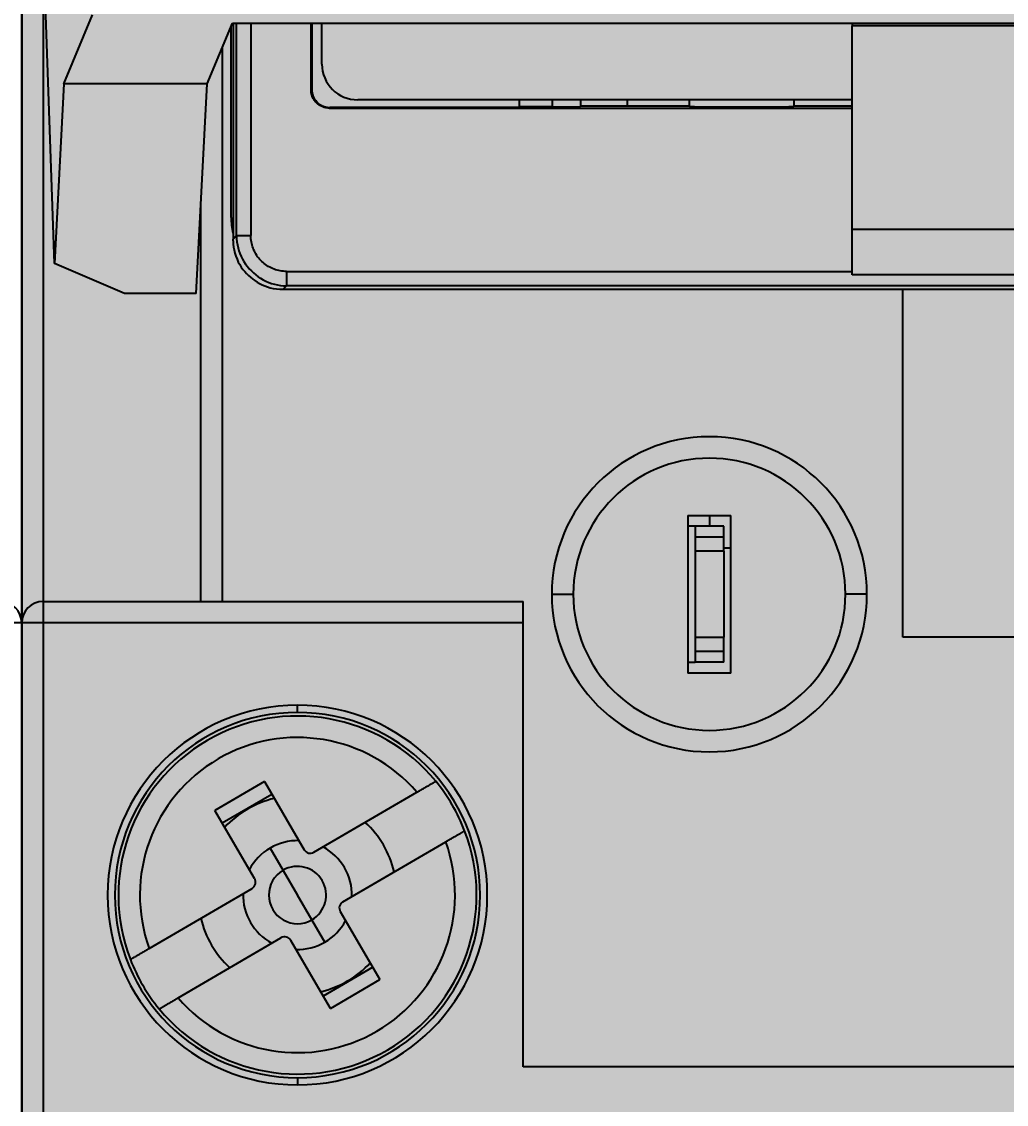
# Model space of a CAD drawing. Extents: x -20 to 1437, y -5898 to 436.
# Drawn here: x 941.94 to 955.69, y 50.24 to 65.35 of the extents above; entities that cross this region are included whole.
import ezdxf

# ---------------------------------------------------------------- set-up
doc = ezdxf.new("R2010")
doc.units = 0
doc.layers.add('MAIN-1', color=7, linetype='Continuous')
doc.layers.add('SYMS', color=7, linetype='Continuous')
doc.dimstyles.new('ISO-25', dxfattribs={"dimtxt": 2.5, "dimasz": 2.5, "dimexe": 1.25, "dimexo": 0.625, "dimtad": 1, "dimtxsty": 'Standard', "dimcen": 2.5, "dimadec": 0, "dimazin": 0, "dimtfac": 1, "dimtmove": 0, "dimatfit": 3, "dimfxl": 1, "dimarcsym": 0})

# ---------------------------------------------------------------- blocks, each defined once
blk = doc.blocks.new('*D43')
at = {"layer": 'Defpoints', "color": 0, "transparency": 16777216}
for p in [(1014.705, 432.767), (752.055, 274.435), (1014.705, -31.651)]:
    blk.add_point(p, dxfattribs=at)
at = {"layer": 'SYMS', "color": 0, "lineweight": -2, "transparency": 16777216}
for p, q in [((752.055, 275.06), (752.055, 434.017)), ((1014.705, -31.026), (1014.705, 434.017)), ((754.555, 432.767), (1012.205, 432.767))]:
    blk.add_line(p, q, dxfattribs=at)
at = {"layer": 'SYMS', "color": 0, "transparency": 16777216}
for points in [[(754.555, 433.183), (754.555, 432.35), (752.055, 432.767)], [(1012.205, 433.183), (1012.205, 432.35), (1014.705, 432.767)]]:
    blk.add_solid(points, dxfattribs=at)
at = {"layer": 'SYMS', "color": 0, "transparency": 16777216, "insert": (883.38, 434.85), "char_height": 2.5, "attachment_point": 5}
blk.add_mtext('262,65', dxfattribs=at)

msp = doc.modelspace()

# ---------------------------------------------------------------- hatches: boundary and pattern name
at = {"layer": 'SYMS', "true_color": 0x636466}
h = msp.add_hatch(color=251, dxfattribs=at)
h.dxf.hatch_style = 1
h.paths.add_polyline_path([(941.944, 38.159), (968.844, 38.159), (968.844, 117.159), (941.944, 117.159)])

# ---------------------------------------------------------------- linework, layer by layer
at = {"layer": 'MAIN-1'}
for p, q in [((941.944, 74.559), (941.944, 56.959)), ((941.944, 56.959), (941.944, 74.559)), ((942.244, 66.259), (942.244, 57.259)), ((942.401, 61.976), (942.263, 65.954)), ((942.532, 64.484), (942.933, 65.45)), ((944.533, 64.484), (944.885, 65.332)), ((944.885, 65.332), (965.794, 65.332)), ((944.894, 65.332), (944.894, 62.317)), ((944.943, 62.366), (944.943, 65.332)), ((945.143, 65.332), (945.143, 62.366)), ((945.985, 64.398), (945.985, 65.332)), ((945.994, 65.332), (945.994, 64.406)), ((946.135, 64.762), (946.135, 65.332)), ((953.539, 65.332), (953.539, 65.296)), ((944.869, 62.619), (944.869, 65.294)), ((953.539, 62.455), (953.539, 65.296)), ((957.139, 65.296), (953.539, 65.296)), ((944.744, 64.993), (944.744, 57.259)), ((942.532, 64.484), (942.401, 61.976)), ((944.533, 64.484), (942.532, 64.484)), ((944.379, 61.556), (944.533, 64.484)), ((945.994, 64.406), (945.985, 64.398)), ((945.985, 64.386), (945.985, 64.398)), ((945.994, 64.406), (945.994, 64.395)), ((945.986, 64.374), (945.985, 64.386)), ((945.987, 64.363), (945.986, 64.374)), ((945.989, 64.352), (945.987, 64.363)), ((945.991, 64.341), (945.989, 64.352)), ((945.994, 64.331), (945.991, 64.341)), ((945.994, 64.395), (945.995, 64.383)), ((945.997, 64.32), (945.994, 64.331)), ((945.995, 64.383), (945.996, 64.372)), ((945.996, 64.372), (945.998, 64.361)), ((946.001, 64.31), (945.997, 64.32)), ((945.998, 64.361), (946, 64.35)), ((946, 64.35), (946.003, 64.339)), ((946.005, 64.299), (946.001, 64.31)), ((946.003, 64.339), (946.006, 64.329)), ((946.01, 64.289), (946.005, 64.299)), ((946.006, 64.329), (946.01, 64.318)), ((946.01, 64.318), (946.014, 64.308)), ((946.015, 64.279), (946.01, 64.289)), ((946.014, 64.308), (946.018, 64.298)), ((946.02, 64.27), (946.015, 64.279)), ((946.018, 64.298), (946.023, 64.288)), ((946.026, 64.26), (946.02, 64.27)), ((946.023, 64.288), (946.029, 64.278)), ((946.033, 64.251), (946.026, 64.26)), ((946.029, 64.278), (946.035, 64.269)), ((946.039, 64.242), (946.033, 64.251)), ((946.035, 64.269), (946.041, 64.26)), ((946.041, 64.26), (946.048, 64.251)), ((946.048, 64.251), (946.055, 64.242)), ((953.539, 64.262), (946.635, 64.262)), ((948.887, 64.262), (948.887, 64.156)), ((948.894, 64.163), (948.894, 64.262)), ((949.354, 64.163), (949.354, 64.262)), ((949.747, 64.262), (949.747, 64.167)), ((950.394, 64.262), (950.394, 64.174)), ((951.265, 64.167), (951.265, 64.262)), ((952.722, 64.262), (952.722, 64.167)), ((946.047, 64.233), (946.039, 64.242)), ((946.054, 64.225), (946.047, 64.233)), ((946.062, 64.217), (946.054, 64.225)), ((946.055, 64.242), (946.063, 64.234)), ((946.071, 64.209), (946.062, 64.217)), ((946.063, 64.234), (946.071, 64.226)), ((946.071, 64.226), (946.079, 64.218)), ((946.079, 64.202), (946.071, 64.209)), ((946.079, 64.218), (946.088, 64.211)), ((946.088, 64.195), (946.079, 64.202)), ((946.088, 64.211), (946.097, 64.204)), ((946.097, 64.189), (946.088, 64.195)), ((946.097, 64.204), (946.106, 64.198)), ((946.107, 64.183), (946.097, 64.189)), ((946.106, 64.198), (946.116, 64.192)), ((946.117, 64.177), (946.107, 64.183)), ((946.116, 64.192), (946.125, 64.186)), ((946.127, 64.172), (946.117, 64.177)), ((946.125, 64.186), (946.135, 64.181)), ((946.137, 64.168), (946.127, 64.172)), ((946.135, 64.181), (946.145, 64.176)), ((946.147, 64.163), (946.137, 64.168)), ((946.145, 64.176), (946.156, 64.172)), ((946.157, 64.16), (946.147, 64.163)), ((946.156, 64.172), (946.166, 64.169)), ((946.168, 64.157), (946.157, 64.16)), ((946.166, 64.169), (946.177, 64.165)), ((946.179, 64.154), (946.168, 64.157)), ((946.177, 64.165), (946.187, 64.163)), ((946.19, 64.152), (946.179, 64.154)), ((946.187, 64.163), (946.198, 64.16)), ((946.201, 64.15), (946.19, 64.152)), ((946.198, 64.16), (946.209, 64.159)), ((946.212, 64.149), (946.201, 64.15)), ((946.209, 64.159), (946.221, 64.157)), ((946.223, 64.148), (946.212, 64.149)), ((946.221, 64.157), (946.232, 64.157)), ((946.235, 64.148), (946.223, 64.148)), ((946.232, 64.157), (946.244, 64.156)), ((946.235, 64.148), (946.244, 64.156)), ((946.235, 64.148), (953.539, 64.148)), ((948.887, 64.156), (946.244, 64.156)), ((948.887, 64.156), (948.894, 64.163)), ((949.354, 64.163), (948.894, 64.163)), ((949.354, 64.163), (949.747, 64.167)), ((951.265, 64.174), (949.747, 64.174)), ((951.265, 64.167), (951.335, 64.167)), ((951.335, 64.167), (951.406, 64.166)), ((951.406, 64.166), (951.479, 64.166)), ((951.479, 64.166), (951.555, 64.166)), ((951.555, 64.166), (951.632, 64.165)), ((951.632, 64.165), (951.711, 64.165)), ((951.711, 64.165), (951.791, 64.165)), ((951.791, 64.165), (951.872, 64.165)), ((951.872, 64.165), (951.953, 64.165)), ((951.953, 64.165), (952.034, 64.165)), ((952.034, 64.165), (952.116, 64.165)), ((952.116, 64.165), (952.197, 64.165)), ((952.197, 64.165), (952.277, 64.165)), ((952.277, 64.165), (952.356, 64.165)), ((952.356, 64.165), (952.433, 64.166)), ((952.433, 64.166), (952.508, 64.166)), ((952.508, 64.166), (952.582, 64.166)), ((952.582, 64.166), (952.653, 64.167)), ((952.653, 64.167), (952.722, 64.167)), ((953.539, 64.174), (952.722, 64.174)), ((944.444, 57.259), (944.444, 62.787)), ((953.539, 61.82), (953.539, 62.455)), ((953.539, 62.455), (957.139, 62.455)), ((944.943, 62.366), (944.894, 62.317)), ((944.894, 62.314), (944.894, 62.317)), ((944.894, 62.31), (944.894, 62.314)), ((944.894, 62.307), (944.894, 62.31)), ((944.894, 62.304), (944.894, 62.307)), ((944.894, 62.3), (944.894, 62.304)), ((944.894, 62.297), (944.894, 62.3)), ((944.894, 62.294), (944.894, 62.297)), ((944.894, 62.294), (944.895, 62.275)), ((944.943, 62.366), (944.944, 62.322)), ((944.943, 62.366), (945.143, 62.366)), ((944.944, 62.322), (944.948, 62.279)), ((945.143, 62.343), (945.143, 62.366)), ((945.145, 62.321), (945.143, 62.343)), ((945.147, 62.299), (945.145, 62.321)), ((945.15, 62.277), (945.147, 62.299)), ((944.895, 62.275), (944.896, 62.257)), ((944.896, 62.257), (944.898, 62.239)), ((944.898, 62.239), (944.9, 62.221)), ((944.9, 62.221), (944.903, 62.204)), ((944.903, 62.204), (944.906, 62.186)), ((944.906, 62.186), (944.909, 62.169)), ((944.909, 62.169), (944.921, 62.122)), ((944.948, 62.279), (944.955, 62.237)), ((944.955, 62.237), (944.964, 62.195)), ((944.964, 62.195), (944.976, 62.155)), ((944.976, 62.155), (944.99, 62.115)), ((945.155, 62.255), (945.15, 62.277)), ((945.16, 62.234), (945.155, 62.255)), ((945.167, 62.213), (945.16, 62.234)), ((945.174, 62.192), (945.167, 62.213)), ((945.182, 62.171), (945.174, 62.192)), ((945.192, 62.15), (945.182, 62.171)), ((945.202, 62.13), (945.192, 62.15)), ((944.921, 62.122), (944.935, 62.078)), ((944.935, 62.078), (944.951, 62.037)), ((944.951, 62.037), (944.968, 61.998)), ((944.968, 61.998), (944.988, 61.962)), ((944.99, 62.115), (945.007, 62.077)), ((945.007, 62.077), (945.026, 62.039)), ((945.026, 62.039), (945.047, 62.003)), ((945.047, 62.003), (945.069, 61.968)), ((945.213, 62.11), (945.202, 62.13)), ((945.225, 62.091), (945.213, 62.11)), ((945.238, 62.072), (945.225, 62.091)), ((945.251, 62.054), (945.238, 62.072)), ((945.266, 62.037), (945.251, 62.054)), ((945.281, 62.02), (945.266, 62.037)), ((945.297, 62.005), (945.281, 62.02)), ((945.314, 61.989), (945.297, 62.005)), ((945.331, 61.975), (945.314, 61.989)), ((943.379, 61.556), (942.401, 61.976)), ((944.988, 61.962), (945.01, 61.928)), ((945.01, 61.928), (945.033, 61.895)), ((945.033, 61.895), (945.057, 61.865)), ((945.057, 61.865), (945.083, 61.837)), ((945.069, 61.968), (945.094, 61.935)), ((945.083, 61.837), (945.111, 61.81)), ((945.094, 61.935), (945.121, 61.903)), ((945.121, 61.903), (945.15, 61.873)), ((945.15, 61.873), (945.18, 61.845)), ((945.18, 61.845), (945.212, 61.818)), ((945.349, 61.961), (945.331, 61.975)), ((945.367, 61.949), (945.349, 61.961)), ((945.387, 61.937), (945.367, 61.949)), ((945.406, 61.925), (945.387, 61.937)), ((945.427, 61.915), (945.406, 61.925)), ((945.447, 61.906), (945.427, 61.915)), ((945.468, 61.898), (945.447, 61.906)), ((945.489, 61.89), (945.468, 61.898)), ((945.51, 61.884), (945.489, 61.89)), ((945.532, 61.878), (945.51, 61.884)), ((945.553, 61.874), (945.532, 61.878)), ((945.575, 61.871), (945.553, 61.874)), ((945.597, 61.868), (945.575, 61.871)), ((945.62, 61.867), (945.597, 61.868)), ((945.642, 61.866), (945.62, 61.867)), ((945.642, 61.866), (953.539, 61.866)), ((945.642, 61.866), (945.642, 61.666)), ((945.111, 61.81), (945.139, 61.784)), ((945.139, 61.784), (945.169, 61.76)), ((945.169, 61.76), (945.2, 61.738)), ((945.2, 61.738), (945.232, 61.717)), ((945.212, 61.818), (945.245, 61.793)), ((945.232, 61.717), (945.265, 61.697)), ((945.245, 61.793), (945.28, 61.77)), ((945.265, 61.697), (945.3, 61.68)), ((945.28, 61.77), (945.316, 61.749)), ((945.3, 61.68), (945.337, 61.664)), ((945.316, 61.749), (945.353, 61.73)), ((945.353, 61.73), (945.392, 61.714)), ((945.392, 61.714), (945.431, 61.7)), ((945.431, 61.7), (945.472, 61.688)), ((945.472, 61.688), (945.513, 61.678)), ((945.513, 61.678), (945.556, 61.672)), ((957.139, 61.82), (953.539, 61.82)), ((944.379, 61.556), (943.379, 61.556)), ((945.337, 61.664), (945.375, 61.65)), ((945.375, 61.65), (945.415, 61.639)), ((945.415, 61.639), (945.456, 61.629)), ((945.456, 61.629), (945.5, 61.623)), ((945.5, 61.623), (945.546, 61.619)), ((945.546, 61.619), (945.594, 61.617)), ((945.556, 61.672), (945.599, 61.667)), ((945.594, 61.617), (945.642, 61.666)), ((945.594, 61.617), (955.394, 61.618)), ((945.599, 61.667), (945.642, 61.666)), ((965.145, 61.666), (945.642, 61.666)), ((954.244, 56.759), (954.244, 61.618)), ((955.394, 61.618), (965.194, 61.617)), ((951.244, 58.459), (951.844, 58.459)), ((951.244, 58.459), (951.244, 56.259)), ((951.544, 58.459), (951.544, 58.309)), ((951.844, 56.259), (951.844, 58.459)), ((951.344, 58.309), (951.244, 58.309)), ((951.744, 58.309), (951.344, 58.309)), ((951.344, 58.309), (951.344, 58.159)), ((951.744, 58.159), (951.744, 58.309)), ((951.344, 58.159), (951.344, 57.959)), ((951.344, 58.159), (951.744, 58.159)), ((951.744, 57.959), (951.744, 58.159)), ((951.344, 57.959), (951.344, 56.759)), ((951.744, 57.959), (951.344, 57.959)), ((951.744, 58.009), (951.844, 58.009)), ((951.744, 57.959), (951.744, 56.759)), ((949.344, 57.359), (949.644, 57.359)), ((953.744, 57.359), (953.444, 57.359)), ((942.244, 57.259), (942.244, 56.959)), ((942.244, 57.259), (948.944, 57.259)), ((948.944, 56.959), (948.944, 57.259)), ((941.944, 56.959), (941.644, 56.959)), ((941.944, 56.959), (941.944, 47.359)), ((941.944, 47.359), (941.944, 56.959)), ((942.244, 56.959), (941.944, 56.959)), ((948.944, 56.959), (942.244, 56.959)), ((942.244, 56.959), (942.244, 47.359)), ((948.944, 50.759), (948.944, 56.959)), ((951.344, 56.759), (951.344, 56.559)), ((951.344, 56.759), (951.744, 56.759)), ((951.744, 56.559), (951.744, 56.759)), ((956.544, 56.759), (954.244, 56.759)), ((951.344, 56.559), (951.344, 56.409)), ((951.744, 56.559), (951.344, 56.559)), ((951.744, 56.409), (951.744, 56.559)), ((951.244, 56.409), (951.344, 56.409)), ((951.744, 56.409), (951.344, 56.409)), ((951.844, 56.259), (951.244, 56.259)), ((945.794, 55.709), (945.794, 55.809)), ((945.333, 54.743), (944.642, 54.34)), ((945.333, 54.743), (945.887, 53.792)), ((947.674, 54.719), (947.681, 54.723)), ((947.681, 54.723), (947.687, 54.726)), ((947.687, 54.726), (947.693, 54.73)), ((947.693, 54.73), (947.698, 54.733)), ((947.698, 54.733), (947.703, 54.736)), ((947.703, 54.736), (947.707, 54.738)), ((947.707, 54.738), (947.711, 54.74)), ((947.711, 54.74), (947.714, 54.742)), ((947.714, 54.742), (947.717, 54.744)), ((947.717, 54.744), (947.72, 54.745)), ((947.72, 54.745), (947.721, 54.746)), ((947.721, 54.746), (947.723, 54.747)), ((947.723, 54.747), (947.724, 54.748)), ((947.724, 54.748), (947.724, 54.748)), ((946.024, 53.756), (947.461, 54.594)), ((947.461, 54.594), (947.473, 54.602)), ((947.473, 54.602), (947.485, 54.609)), ((947.485, 54.609), (947.497, 54.616)), ((947.497, 54.616), (947.509, 54.623)), ((947.509, 54.623), (947.521, 54.629)), ((947.521, 54.629), (947.532, 54.636)), ((947.532, 54.636), (947.543, 54.642)), ((947.543, 54.642), (947.554, 54.649)), ((947.554, 54.649), (947.565, 54.655)), ((947.565, 54.655), (947.576, 54.661)), ((947.576, 54.661), (947.586, 54.668)), ((947.586, 54.668), (947.596, 54.674)), ((947.596, 54.674), (947.606, 54.679)), ((947.606, 54.679), (947.616, 54.685)), ((947.616, 54.685), (947.626, 54.691)), ((947.626, 54.691), (947.635, 54.696)), ((947.635, 54.696), (947.643, 54.701)), ((947.643, 54.701), (947.652, 54.706)), ((947.652, 54.706), (947.66, 54.71)), ((947.66, 54.71), (947.667, 54.715)), ((947.667, 54.715), (947.674, 54.719)), ((944.743, 54.167), (945.434, 54.57)), ((945.196, 53.389), (944.642, 54.34)), ((947.968, 53.964), (947.979, 53.97)), ((947.979, 53.97), (947.989, 53.977)), ((947.989, 53.977), (948, 53.983)), ((948, 53.983), (948.01, 53.988)), ((948.01, 53.988), (948.019, 53.994)), ((948.019, 53.994), (948.029, 54)), ((948.029, 54), (948.038, 54.005)), ((948.038, 54.005), (948.047, 54.01)), ((948.047, 54.01), (948.055, 54.015)), ((948.055, 54.015), (948.063, 54.019)), ((948.063, 54.019), (948.07, 54.024)), ((948.07, 54.024), (948.077, 54.028)), ((948.077, 54.028), (948.084, 54.032)), ((948.084, 54.032), (948.09, 54.035)), ((948.09, 54.035), (948.096, 54.039)), ((948.096, 54.039), (948.101, 54.042)), ((948.101, 54.042), (948.106, 54.045)), ((948.106, 54.045), (948.11, 54.047)), ((948.11, 54.047), (948.114, 54.049)), ((948.114, 54.049), (948.118, 54.051)), ((948.118, 54.051), (948.12, 54.053)), ((948.12, 54.053), (948.123, 54.054)), ((948.123, 54.054), (948.125, 54.055)), ((948.125, 54.055), (948.126, 54.056)), ((948.126, 54.056), (948.127, 54.057)), ((948.127, 54.057), (948.127, 54.057)), ((946.427, 53.065), (947.864, 53.903)), ((947.864, 53.903), (947.876, 53.911)), ((947.876, 53.911), (947.889, 53.918)), ((947.889, 53.918), (947.9, 53.925)), ((947.9, 53.925), (947.912, 53.932)), ((947.912, 53.932), (947.924, 53.938)), ((947.924, 53.938), (947.935, 53.945)), ((947.935, 53.945), (947.946, 53.951)), ((947.946, 53.951), (947.957, 53.958)), ((947.957, 53.958), (947.968, 53.964)), ((945.411, 53.815), (945.592, 53.504)), ((945.592, 53.504), (945.794, 53.159)), ((943.723, 52.415), (945.16, 53.253)), ((945.995, 52.813), (945.794, 53.159)), ((946.391, 52.929), (946.945, 51.978)), ((946.176, 52.503), (945.995, 52.813)), ((944.127, 51.723), (945.563, 52.562)), ((946.254, 51.575), (945.7, 52.526)), ((943.533, 52.303), (943.541, 52.308)), ((943.541, 52.308), (943.55, 52.313)), ((943.55, 52.313), (943.559, 52.318)), ((943.559, 52.318), (943.568, 52.324)), ((943.568, 52.324), (943.578, 52.33)), ((943.578, 52.33), (943.588, 52.335)), ((943.588, 52.335), (943.598, 52.341)), ((943.598, 52.341), (943.609, 52.348)), ((943.609, 52.348), (943.619, 52.354)), ((943.619, 52.354), (943.63, 52.36)), ((943.63, 52.36), (943.641, 52.366)), ((943.641, 52.366), (943.652, 52.373)), ((943.652, 52.373), (943.664, 52.38)), ((943.664, 52.38), (943.675, 52.386)), ((943.675, 52.386), (943.687, 52.393)), ((943.687, 52.393), (943.699, 52.4)), ((943.699, 52.4), (943.711, 52.407)), ((943.711, 52.407), (943.723, 52.415)), ((943.46, 52.261), (943.461, 52.261)), ((943.461, 52.261), (943.462, 52.262)), ((943.462, 52.262), (943.463, 52.263)), ((943.463, 52.263), (943.465, 52.264)), ((943.465, 52.264), (943.467, 52.265)), ((943.467, 52.265), (943.47, 52.267)), ((943.47, 52.267), (943.473, 52.269)), ((943.473, 52.269), (943.477, 52.271)), ((943.477, 52.271), (943.481, 52.273)), ((943.481, 52.273), (943.486, 52.276)), ((943.486, 52.276), (943.491, 52.279)), ((943.491, 52.279), (943.497, 52.283)), ((943.497, 52.283), (943.503, 52.286)), ((943.503, 52.286), (943.51, 52.29)), ((943.51, 52.29), (943.517, 52.294)), ((943.517, 52.294), (943.525, 52.299)), ((943.525, 52.299), (943.533, 52.303)), ((946.845, 52.151), (946.154, 51.748)), ((946.254, 51.575), (946.945, 51.978)), ((944.078, 51.695), (944.09, 51.702)), ((944.09, 51.702), (944.102, 51.709)), ((944.102, 51.709), (944.114, 51.716)), ((944.114, 51.716), (944.127, 51.723)), ((943.864, 51.57), (943.865, 51.571)), ((943.864, 51.57), (943.864, 51.57)), ((943.865, 51.571), (943.866, 51.571)), ((943.866, 51.571), (943.868, 51.573)), ((943.868, 51.573), (943.87, 51.574)), ((943.87, 51.574), (943.873, 51.576)), ((943.873, 51.576), (943.876, 51.577)), ((943.876, 51.577), (943.88, 51.58)), ((943.88, 51.58), (943.884, 51.582)), ((943.884, 51.582), (943.889, 51.585)), ((943.889, 51.585), (943.894, 51.588)), ((943.894, 51.588), (943.9, 51.591)), ((943.9, 51.591), (943.906, 51.595)), ((943.906, 51.595), (943.913, 51.599)), ((943.913, 51.599), (943.92, 51.603)), ((943.92, 51.603), (943.928, 51.607)), ((943.928, 51.607), (943.936, 51.612)), ((943.936, 51.612), (943.944, 51.617)), ((943.944, 51.617), (943.953, 51.622)), ((943.953, 51.622), (943.962, 51.627)), ((943.962, 51.627), (943.971, 51.633)), ((943.971, 51.633), (943.981, 51.639)), ((943.981, 51.639), (943.991, 51.644)), ((943.991, 51.644), (944.001, 51.65)), ((944.001, 51.65), (944.012, 51.656)), ((944.012, 51.656), (944.022, 51.663)), ((944.022, 51.663), (944.033, 51.669)), ((944.033, 51.669), (944.044, 51.675)), ((944.044, 51.675), (944.055, 51.682)), ((944.055, 51.682), (944.067, 51.689)), ((944.067, 51.689), (944.078, 51.695)), ((961.844, 50.759), (948.944, 50.759)), ((945.794, 50.609), (945.794, 50.509))]:
    msp.add_line(p, q, dxfattribs=at)
for centre, radius, start, end in [((946.635, 64.762), 0.5, 180, 270), ((945.869, 62.619), 1, 180, 192.8341), ((951.544, 57.359), 2.2, 0, 180), ((951.544, 57.359), 1.9, 0, 180), ((951.544, 57.359), 2.2, 180, 0), ((951.544, 57.359), 1.9, 180, 0), ((941.644, 56.959), 0.3, 0, 90), ((942.244, 56.959), 0.3, 90, 180), ((945.794, 53.159), 2.65, 0, 180), ((945.794, 53.159), 2.55, 90, 270), ((945.794, 53.159), 2.5, 39.4607, 201.047), ((945.794, 53.159), 2.55, 270, 90), ((945.794, 53.159), 2.2, 40.7295, 199.7781), ((945.794, 53.159), 2.5, 30.2538, 39.4607), ((945.794, 53.159), 1.388, 103.5005, 120.2538), ((945.794, 53.159), 1.388, 120.2538, 137.0071), ((945.794, 53.159), 2.5, 21.0469, 30.2538), ((945.794, 53.159), 1.388, 13.5006, 47.0071), ((945.794, 53.159), 2.5, 219.4607, 21.0469), ((945.794, 53.159), 2.2, 220.7295, 19.7781), ((945.794, 53.159), 0.76, 88.4865, 120.2538), ((945.794, 53.159), 0.76, 358.4865, 62.0212), ((945.794, 53.159), 0.76, 120.2538, 152.0212), ((945.974, 53.843), 0.1, 210.2538, 300.2538), ((945.794, 53.159), 0.4, 300.2539, 120.2538), ((945.11, 53.339), 0.1, 300.2538, 30.2538), ((945.794, 53.159), 0.4, 120.2538, 300.2539), ((945.794, 53.159), 2.65, 180, 0), ((945.794, 53.159), 0.76, 178.4865, 242.0212), ((946.478, 52.979), 0.1, 120.2538, 210.2538), ((945.794, 53.159), 1.388, 193.5005, 227.0071), ((945.794, 53.159), 0.76, 300.2539, 332.0212), ((945.614, 52.475), 0.1, 30.2538, 120.2538), ((945.794, 53.159), 0.76, 268.4865, 300.2539), ((945.794, 53.159), 2.5, 201.047, 210.2538), ((945.794, 53.159), 1.388, 300.2538, 317.0071), ((945.794, 53.159), 2.5, 210.2538, 219.4607), ((945.794, 53.159), 1.388, 283.5005, 300.2538)]:
    msp.add_arc(centre, radius, start, end, dxfattribs=at)
at = {"layer": 'SYMS'}
msp.add_lwpolyline([(941.944, 117.159), (968.844, 117.159), (968.844, 38.159), (941.944, 38.159)], close=True, dxfattribs=at)

# ---------------------------------------------------------------- dimensions: what is measured, and where the dimension line sits
dim = msp.add_linear_dim(base=(1014.705, 432.767), p1=(752.055, 274.435), p2=(1014.705, -31.651), dimstyle='ISO-25', dxfattribs=at)
dim.commit()
dim.dimension.update_dxf_attribs({"geometry": '*D43', "text_midpoint": (883.38, 434.85)})

doc.saveas('drawing.dxf')
